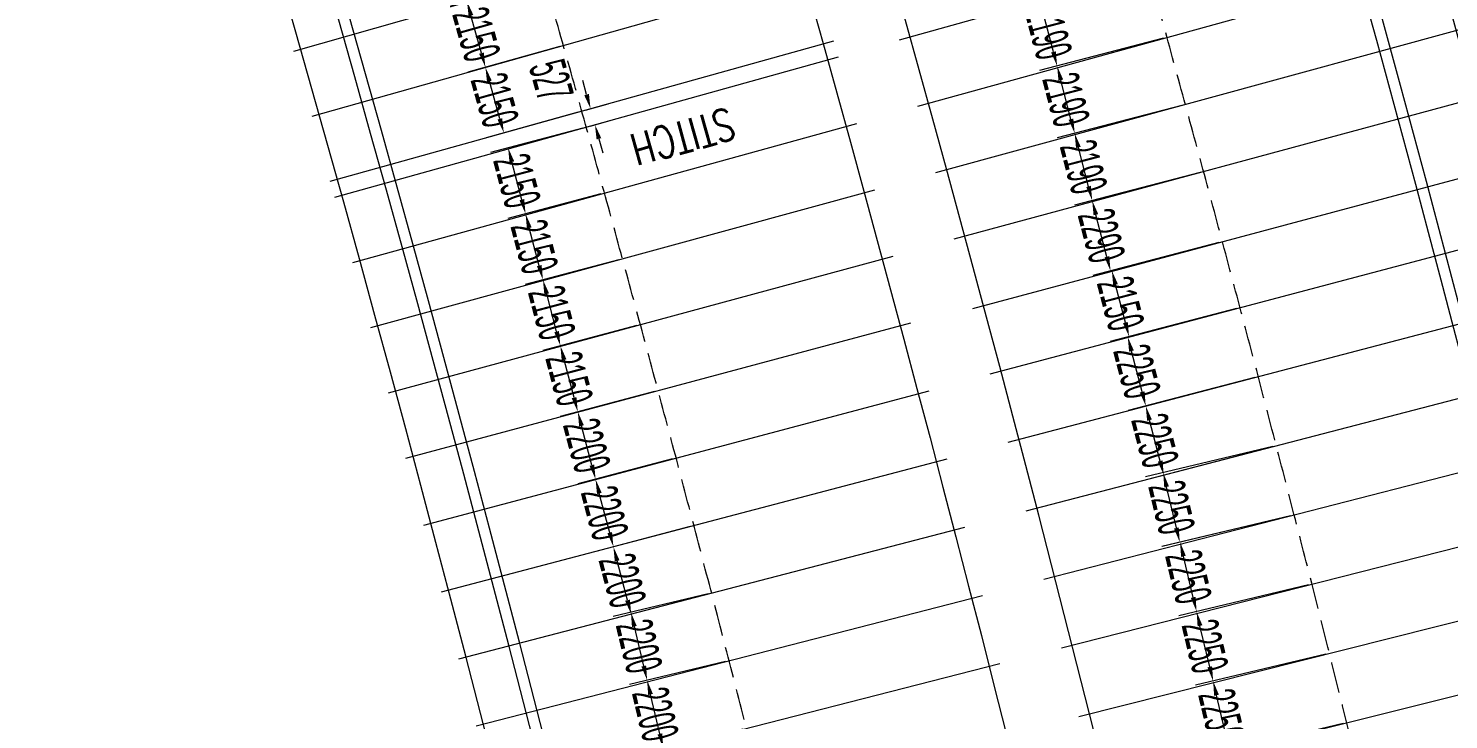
# Model space of a CAD drawing. Header units: millimetres. Extents: x 27228149 to 29012050, y 40856015 to 42918728.
# Drawn here: x 27303877 to 27348650, y 42731664 to 42753437 of the extents above; entities that cross this region are included whole.
import ezdxf

# ---------------------------------------------------------------- set-up
doc = ezdxf.new("R2010")
doc.units = ezdxf.units.MM
doc.header["$LTSCALE"] = 0.05
doc.linetypes.add('DGN Style 3', pattern=[27349.722329, 19535.51595, -7814.20638])
doc.layers.get('Defpoints').update_dxf_attribs({"lineweight": 0})
for name, color, linetype, lineweight in [('InnerEdge_NB', 7, 'Continuous', 0), ('InnerEdge_SB', 7, 'Continuous', 0), ('OuterEdge_NB', 7, 'Continuous', 0), ('OuterEdge_SB', 7, 'Continuous', 0), ('PlacementCurve_NB', 1, 'DGN Style 3', 0), ('PlacementCurve_SB', 1, 'DGN Style 3', 0), ('S-_ANOT----_A-', 7, 'Continuous', 0), ('S-_ANOT----_T-', 7, 'Continuous', 0), ('S-_SEG-----_E-NB', 3, 'Continuous', 13), ('S-_SEG-----_E-SB', 3, 'Continuous', 13), ('S-_WALLLBW-_E-', 40, 'Continuous', 13)]:
    doc.layers.add(name, color=color, linetype=linetype, lineweight=lineweight)
doc.styles.add('Styletxt', font='txt.shx')
doc.styles.add('StyleWORKING', font='WORKING.shx')
doc.dimstyles.new('dim300', dxfattribs={"dimtxt": 750, "dimasz": 750, "dimexe": 375, "dimexo": 375, "dimgap": 375, "dimtad": 1, "dimdec": 0, "dimzin": 11, "dimdsep": 46, "dimtxsty": 'StyleWORKING', "dimsah": 1, "dimcen": 0.09, "dimclrd": 7, "dimclre": 7, "dimadec": 4, "dimazin": 3, "dimtfac": 1, "dimtdec": 0, "dimtmove": 0, "dimatfit": 3, "dimfxl": 1, "dimtolj": 1, "dimtzin": 0, "dimlwd": 0, "dimlwe": 0, "dimarcsym": 0})

# ---------------------------------------------------------------- blocks, each defined once
blk = doc.blocks.new('*D248')
at = {"layer": 'Defpoints', "color": 0, "linetype": 'Continuous', "transparency": 16777216}
for p in [(27339187, 42755266), (27335756, 42754371), (27339772, 42753155)]:
    blk.add_point(p, dxfattribs=at)
at = {"layer": 'S-_ANOT----_A-', "linetype": 'Continuous', "transparency": 16777216}
for p, q in [((27339076, 42755237), (27335200, 42754225)), ((27339660, 42753126), (27335753, 42752107))]:
    blk.add_line(p, q, dxfattribs=at)
at = {"layer": 'S-_ANOT----_A-', "color": 7, "linetype": 'Continuous', "lineweight": 0, "transparency": 16777216}
blk.add_line((27336193, 42752697), (27335873, 42753926), dxfattribs=at)
at = {"layer": 'S-_ANOT----_A-', "color": 7, "linetype": 'Continuous', "transparency": 16777216}
for points in [[(27335947, 42753945), (27335798, 42753906), (27335756, 42754371)], [(27336267, 42752716), (27336119, 42752678), (27336309, 42752252)]]:
    blk.add_solid(points, dxfattribs=at)
at = {"layer": 'S-_ANOT----_A-', "color": 0, "linetype": 'Continuous', "transparency": 16777216, "insert": (27336034, 42753312), "char_height": 1150, "attachment_point": 5, "rotation": 284.625, "style": 'StyleWORKING'}
blk.add_mtext('\\A1;{\\W0.47826;\\C0;2190}', dxfattribs=at)
blk = doc.blocks.new('*D249')
at = {"layer": 'Defpoints', "color": 0, "linetype": 'Continuous', "transparency": 16777216}
for p in [(27339772, 42753155), (27336309, 42752252), (27340351, 42751043)]:
    blk.add_point(p, dxfattribs=at)
at = {"layer": 'S-_ANOT----_A-', "linetype": 'Continuous', "transparency": 16777216}
for p, q in [((27339660, 42753126), (27335753, 42752107)), ((27340240, 42751014), (27336306, 42749988))]:
    blk.add_line(p, q, dxfattribs=at)
at = {"layer": 'S-_ANOT----_A-', "color": 7, "linetype": 'Continuous', "lineweight": 0, "transparency": 16777216}
blk.add_line((27336746, 42750578), (27336425, 42751807), dxfattribs=at)
at = {"layer": 'S-_ANOT----_A-', "color": 7, "linetype": 'Continuous', "transparency": 16777216}
for points in [[(27336500, 42751826), (27336351, 42751787), (27336309, 42752252)], [(27336820, 42750597), (27336672, 42750559), (27336862, 42750133)]]:
    blk.add_solid(points, dxfattribs=at)
at = {"layer": 'S-_ANOT----_A-', "color": 0, "linetype": 'Continuous', "transparency": 16777216, "insert": (27336587, 42751193), "char_height": 1150, "attachment_point": 5, "rotation": 284.625, "style": 'StyleWORKING'}
blk.add_mtext('\\A1;{\\W0.47826;\\C0;2190}', dxfattribs=at)
blk = doc.blocks.new('*D250')
at = {"layer": 'Defpoints', "color": 0, "linetype": 'Continuous', "transparency": 16777216}
for p in [(27340351, 42751043), (27336862, 42750133), (27340926, 42748930)]:
    blk.add_point(p, dxfattribs=at)
at = {"layer": 'S-_ANOT----_A-', "linetype": 'Continuous', "transparency": 16777216}
for p, q in [((27340240, 42751014), (27336306, 42749988)), ((27340815, 42748901), (27336859, 42747869))]:
    blk.add_line(p, q, dxfattribs=at)
at = {"layer": 'S-_ANOT----_A-', "color": 7, "linetype": 'Continuous', "lineweight": 0, "transparency": 16777216}
blk.add_line((27337299, 42748459), (27336978, 42749688), dxfattribs=at)
at = {"layer": 'S-_ANOT----_A-', "color": 7, "linetype": 'Continuous', "transparency": 16777216}
for points in [[(27337053, 42749707), (27336904, 42749669), (27336862, 42750133)], [(27337373, 42748479), (27337225, 42748440), (27337415, 42748014)]]:
    blk.add_solid(points, dxfattribs=at)
at = {"layer": 'S-_ANOT----_A-', "color": 0, "linetype": 'Continuous', "transparency": 16777216, "insert": (27337140, 42749074), "char_height": 1150, "attachment_point": 5, "rotation": 284.625, "style": 'StyleWORKING'}
blk.add_mtext('\\A1;{\\W0.47826;\\C0;2190}', dxfattribs=at)
blk = doc.blocks.new('*D251')
at = {"layer": 'Defpoints', "color": 0, "linetype": 'Continuous', "transparency": 16777216}
for p in [(27340926, 42748930), (27337415, 42748014), (27341521, 42746719)]:
    blk.add_point(p, dxfattribs=at)
at = {"layer": 'S-_ANOT----_A-', "linetype": 'Continuous', "transparency": 16777216}
for p, q in [((27340815, 42748901), (27336859, 42747869)), ((27341410, 42746690), (27337437, 42745653))]:
    blk.add_line(p, q, dxfattribs=at)
at = {"layer": 'S-_ANOT----_A-', "color": 7, "linetype": 'Continuous', "lineweight": 0, "transparency": 16777216}
blk.add_line((27337877, 42746243), (27337531, 42747569), dxfattribs=at)
at = {"layer": 'S-_ANOT----_A-', "color": 7, "linetype": 'Continuous', "transparency": 16777216}
for points in [[(27337605, 42747588), (27337457, 42747550), (27337415, 42748014)], [(27337951, 42746263), (27337803, 42746224), (27337993, 42745798)]]:
    blk.add_solid(points, dxfattribs=at)
at = {"layer": 'S-_ANOT----_A-', "color": 0, "linetype": 'Continuous', "transparency": 16777216, "insert": (27337706, 42746907), "char_height": 1150, "attachment_point": 5, "rotation": 284.625, "style": 'StyleWORKING'}
blk.add_mtext('\\A1;{\\W0.47826;\\C0;2290}', dxfattribs=at)
blk = doc.blocks.new('*D252')
at = {"layer": 'Defpoints', "color": 0, "linetype": 'Continuous', "transparency": 16777216}
for p in [(27341521, 42746719), (27338034, 42745809), (27342075, 42744642)]:
    blk.add_point(p, dxfattribs=at)
at = {"layer": 'S-_ANOT----_A-', "linetype": 'Continuous', "transparency": 16777216}
for p, q in [((27341410, 42746690), (27337477, 42745664)), ((27341964, 42744613), (27338020, 42743583))]:
    blk.add_line(p, q, dxfattribs=at)
at = {"layer": 'S-_ANOT----_A-', "color": 7, "linetype": 'Continuous', "lineweight": 0, "transparency": 16777216}
blk.add_line((27338461, 42744174), (27338150, 42745364), dxfattribs=at)
at = {"layer": 'S-_ANOT----_A-', "color": 7, "linetype": 'Continuous', "transparency": 16777216}
for points in [[(27338224, 42745383), (27338076, 42745344), (27338034, 42745809)], [(27338535, 42744193), (27338386, 42744154), (27338577, 42743729)]]:
    blk.add_solid(points, dxfattribs=at)
at = {"layer": 'S-_ANOT----_A-', "color": 0, "linetype": 'Continuous', "transparency": 16777216, "insert": (27338307, 42744769), "char_height": 1150, "attachment_point": 5, "rotation": 284.625, "style": 'StyleWORKING'}
blk.add_mtext('\\A1;{\\W0.47826;\\C0;2150}', dxfattribs=at)
blk = doc.blocks.new('*D253')
at = {"layer": 'Defpoints', "color": 0, "linetype": 'Continuous', "transparency": 16777216}
for p in [(27342075, 42744642), (27338536, 42743718), (27342650, 42742466)]:
    blk.add_point(p, dxfattribs=at)
at = {"layer": 'S-_ANOT----_A-', "linetype": 'Continuous', "transparency": 16777216}
for p, q in [((27341964, 42744613), (27337980, 42743573)), ((27342539, 42742437), (27338548, 42741396))]:
    blk.add_line(p, q, dxfattribs=at)
at = {"layer": 'S-_ANOT----_A-', "color": 7, "linetype": 'Continuous', "lineweight": 0, "transparency": 16777216}
blk.add_line((27338988, 42741986), (27338652, 42743273), dxfattribs=at)
at = {"layer": 'S-_ANOT----_A-', "color": 7, "linetype": 'Continuous', "transparency": 16777216}
for points in [[(27338727, 42743292), (27338578, 42743254), (27338536, 42743718)], [(27339062, 42742005), (27338914, 42741967), (27339104, 42741541)]]:
    blk.add_solid(points, dxfattribs=at)
at = {"layer": 'S-_ANOT----_A-', "color": 0, "linetype": 'Continuous', "transparency": 16777216, "insert": (27338822, 42742630), "char_height": 1150, "attachment_point": 5, "rotation": 284.625, "style": 'StyleWORKING'}
blk.add_mtext('\\A1;{\\W0.47826;\\C0;2250}', dxfattribs=at)
blk = doc.blocks.new('*D254')
at = {"layer": 'Defpoints', "color": 0, "linetype": 'Continuous', "transparency": 16777216}
for p in [(27343219, 42740289), (27339654, 42739441), (27343783, 42738111)]:
    blk.add_point(p, dxfattribs=at)
at = {"layer": 'S-_ANOT----_A-', "linetype": 'Continuous', "transparency": 16777216}
for p, q in [((27343107, 42740263), (27339095, 42739308)), ((27343671, 42738085), (27339615, 42737119))]:
    blk.add_line(p, q, dxfattribs=at)
at = {"layer": 'S-_ANOT----_A-', "color": 7, "linetype": 'Continuous', "lineweight": 0, "transparency": 16777216}
blk.add_line((27340068, 42737700), (27339760, 42738993), dxfattribs=at)
at = {"layer": 'S-_ANOT----_A-', "color": 7, "linetype": 'Continuous', "transparency": 16777216}
for points in [[(27339835, 42739011), (27339686, 42738975), (27339654, 42739441)], [(27340143, 42737718), (27339994, 42737682), (27340175, 42737252)]]:
    blk.add_solid(points, dxfattribs=at)
at = {"layer": 'S-_ANOT----_A-', "color": 0, "linetype": 'Continuous', "transparency": 16777216, "insert": (27339916, 42738347), "char_height": 1150, "attachment_point": 5, "rotation": 283.3892, "style": 'StyleWORKING'}
blk.add_mtext('\\A1;{\\W0.47826;\\C0;2250}', dxfattribs=at)
blk = doc.blocks.new('*D255')
at = {"layer": 'Defpoints', "color": 0, "linetype": 'Continuous', "transparency": 16777216}
for p in [(27343783, 42738111), (27340185, 42737255), (27344342, 42735932)]:
    blk.add_point(p, dxfattribs=at)
at = {"layer": 'S-_ANOT----_A-', "linetype": 'Continuous', "transparency": 16777216}
for p, q in [((27343671, 42738085), (27339625, 42737121)), ((27344230, 42735905), (27340146, 42734933))]:
    blk.add_line(p, q, dxfattribs=at)
at = {"layer": 'S-_ANOT----_A-', "color": 7, "linetype": 'Continuous', "lineweight": 0, "transparency": 16777216}
blk.add_line((27340599, 42735514), (27340291, 42736807), dxfattribs=at)
at = {"layer": 'S-_ANOT----_A-', "color": 7, "linetype": 'Continuous', "transparency": 16777216}
for points in [[(27340366, 42736825), (27340217, 42736789), (27340185, 42737255)], [(27340674, 42735531), (27340525, 42735496), (27340706, 42735066)]]:
    blk.add_solid(points, dxfattribs=at)
at = {"layer": 'S-_ANOT----_A-', "color": 0, "linetype": 'Continuous', "transparency": 16777216, "insert": (27340447, 42736161), "char_height": 1150, "attachment_point": 5, "rotation": 283.3892, "style": 'StyleWORKING'}
blk.add_mtext('\\A1;{\\W0.47826;\\C0;2250}', dxfattribs=at)
blk = doc.blocks.new('*D256')
at = {"layer": 'Defpoints', "color": 0, "linetype": 'Continuous', "transparency": 16777216}
for p in [(27344342, 42735932), (27340706, 42735066), (27344895, 42733751)]:
    blk.add_point(p, dxfattribs=at)
at = {"layer": 'S-_ANOT----_A-', "linetype": 'Continuous', "transparency": 16777216}
for p, q in [((27344230, 42735905), (27340146, 42734933)), ((27344783, 42733724), (27340667, 42732744))]:
    blk.add_line(p, q, dxfattribs=at)
at = {"layer": 'S-_ANOT----_A-', "color": 7, "linetype": 'Continuous', "lineweight": 0, "transparency": 16777216}
blk.add_line((27341120, 42733325), (27340812, 42734619), dxfattribs=at)
at = {"layer": 'S-_ANOT----_A-', "color": 7, "linetype": 'Continuous', "transparency": 16777216}
for points in [[(27340887, 42734636), (27340738, 42734601), (27340706, 42735066)], [(27341195, 42733343), (27341046, 42733307), (27341227, 42732878)]]:
    blk.add_solid(points, dxfattribs=at)
at = {"layer": 'S-_ANOT----_A-', "color": 0, "linetype": 'Continuous', "transparency": 16777216, "insert": (27340968, 42733972), "char_height": 1150, "attachment_point": 5, "rotation": 283.3892, "style": 'StyleWORKING'}
blk.add_mtext('\\A1;{\\W0.47826;\\C0;2250}', dxfattribs=at)
blk = doc.blocks.new('*D257')
at = {"layer": 'Defpoints', "color": 0, "linetype": 'Continuous', "transparency": 16777216}
for p in [(27344895, 42733751), (27341227, 42732878), (27345443, 42731568)]:
    blk.add_point(p, dxfattribs=at)
at = {"layer": 'S-_ANOT----_A-', "linetype": 'Continuous', "transparency": 16777216}
for p, q in [((27344783, 42733724), (27340667, 42732744)), ((27345331, 42731542), (27341188, 42730556))]:
    blk.add_line(p, q, dxfattribs=at)
at = {"layer": 'S-_ANOT----_A-', "color": 7, "linetype": 'Continuous', "lineweight": 0, "transparency": 16777216}
blk.add_line((27341641, 42731136), (27341333, 42732430), dxfattribs=at)
at = {"layer": 'S-_ANOT----_A-', "color": 7, "linetype": 'Continuous', "transparency": 16777216}
for points in [[(27341408, 42732448), (27341259, 42732412), (27341227, 42732878)], [(27341716, 42731154), (27341567, 42731119), (27341748, 42730689)]]:
    blk.add_solid(points, dxfattribs=at)
at = {"layer": 'S-_ANOT----_A-', "color": 0, "linetype": 'Continuous', "transparency": 16777216, "insert": (27341489, 42731783), "char_height": 1150, "attachment_point": 5, "rotation": 283.3892, "style": 'StyleWORKING'}
blk.add_mtext('\\A1;{\\W0.47826;\\C0;2250}', dxfattribs=at)
blk = doc.blocks.new('*D568')
at = {"layer": 'Defpoints', "color": 0, "linetype": 'Continuous', "transparency": 16777216}
for p in [(27320157, 42754972), (27317705, 42754285), (27320742, 42752903)]:
    blk.add_point(p, dxfattribs=at)
at = {"layer": 'S-_ANOT----_A-', "linetype": 'Continuous', "transparency": 16777216}
for p, q in [((27320047, 42754941), (27317151, 42754130)), ((27320632, 42752872), (27317731, 42752060))]:
    blk.add_line(p, q, dxfattribs=at)
at = {"layer": 'S-_ANOT----_A-', "color": 7, "linetype": 'Continuous', "lineweight": 0, "transparency": 16777216}
blk.add_line((27318161, 42752658), (27317829, 42753842), dxfattribs=at)
at = {"layer": 'S-_ANOT----_A-', "color": 7, "linetype": 'Continuous', "transparency": 16777216}
for points in [[(27317903, 42753863), (27317755, 42753821), (27317705, 42754285)], [(27318234, 42752678), (27318087, 42752637), (27318285, 42752215)]]:
    blk.add_solid(points, dxfattribs=at)
at = {"layer": 'S-_ANOT----_A-', "color": 0, "linetype": 'Continuous', "transparency": 16777216, "insert": (27317996, 42753250), "char_height": 1150, "attachment_point": 5, "rotation": 285.6531, "style": 'StyleWORKING'}
blk.add_mtext('\\A1;{\\W0.47826;\\C0;2150}', dxfattribs=at)
blk = doc.blocks.new('*D569')
at = {"layer": 'Defpoints', "color": 0, "linetype": 'Continuous', "transparency": 16777216}
for p in [(27321464, 42750326), (27319001, 42749675), (27322038, 42748254)]:
    blk.add_point(p, dxfattribs=at)
at = {"layer": 'S-_ANOT----_A-', "linetype": 'Continuous', "transparency": 16777216}
for p, q in [((27321353, 42750296), (27318445, 42749529)), ((27321927, 42748224), (27318994, 42747450))]:
    blk.add_line(p, q, dxfattribs=at)
at = {"layer": 'S-_ANOT----_A-', "color": 7, "linetype": 'Continuous', "lineweight": 0, "transparency": 16777216}
blk.add_line((27319432, 42748042), (27319118, 42749231), dxfattribs=at)
at = {"layer": 'S-_ANOT----_A-', "color": 7, "linetype": 'Continuous', "transparency": 16777216}
for points in [[(27319193, 42749250), (27319044, 42749211), (27319001, 42749675)], [(27319507, 42748061), (27319358, 42748022), (27319550, 42747597)]]:
    blk.add_solid(points, dxfattribs=at)
at = {"layer": 'S-_ANOT----_A-', "color": 0, "linetype": 'Continuous', "transparency": 16777216, "insert": (27319277, 42748636), "char_height": 1150, "attachment_point": 5, "rotation": 284.7931, "style": 'StyleWORKING'}
blk.add_mtext('\\A1;{\\W0.47826;\\C0;2150}', dxfattribs=at)
blk = doc.blocks.new('*D570')
at = {"layer": 'Defpoints', "color": 0, "linetype": 'Continuous', "transparency": 16777216}
for p in [(27322038, 42748254), (27319550, 42747597), (27322607, 42746181)]:
    blk.add_point(p, dxfattribs=at)
at = {"layer": 'S-_ANOT----_A-', "linetype": 'Continuous', "transparency": 16777216}
for p, q in [((27321927, 42748224), (27318994, 42747450)), ((27322496, 42746151), (27319543, 42745371))]:
    blk.add_line(p, q, dxfattribs=at)
at = {"layer": 'S-_ANOT----_A-', "color": 7, "linetype": 'Continuous', "lineweight": 0, "transparency": 16777216}
blk.add_line((27319981, 42745963), (27319667, 42747152), dxfattribs=at)
at = {"layer": 'S-_ANOT----_A-', "color": 7, "linetype": 'Continuous', "transparency": 16777216}
for points in [[(27319742, 42747172), (27319593, 42747133), (27319550, 42747597)], [(27320056, 42745983), (27319907, 42745943), (27320099, 42745518)]]:
    blk.add_solid(points, dxfattribs=at)
at = {"layer": 'S-_ANOT----_A-', "color": 0, "linetype": 'Continuous', "transparency": 16777216, "insert": (27319826, 42746558), "char_height": 1150, "attachment_point": 5, "rotation": 284.7931, "style": 'StyleWORKING'}
blk.add_mtext('\\A1;{\\W0.47826;\\C0;2150}', dxfattribs=at)
blk = doc.blocks.new('*D571')
at = {"layer": 'Defpoints', "color": 0, "linetype": 'Continuous', "transparency": 16777216}
for p in [(27322607, 42746181), (27320099, 42745518), (27323171, 42744106)]:
    blk.add_point(p, dxfattribs=at)
at = {"layer": 'S-_ANOT----_A-', "linetype": 'Continuous', "transparency": 16777216}
for p, q in [((27322496, 42746151), (27319543, 42745371)), ((27323060, 42744076), (27320092, 42743293))]:
    blk.add_line(p, q, dxfattribs=at)
at = {"layer": 'S-_ANOT----_A-', "color": 7, "linetype": 'Continuous', "lineweight": 0, "transparency": 16777216}
blk.add_line((27320530, 42743884), (27320216, 42745073), dxfattribs=at)
at = {"layer": 'S-_ANOT----_A-', "color": 7, "linetype": 'Continuous', "transparency": 16777216}
for points in [[(27320290, 42745093), (27320142, 42745054), (27320099, 42745518)], [(27320604, 42743904), (27320456, 42743865), (27320648, 42743440)]]:
    blk.add_solid(points, dxfattribs=at)
at = {"layer": 'S-_ANOT----_A-', "color": 0, "linetype": 'Continuous', "transparency": 16777216, "insert": (27320375, 42744479), "char_height": 1150, "attachment_point": 5, "rotation": 284.7931, "style": 'StyleWORKING'}
blk.add_mtext('\\A1;{\\W0.47826;\\C0;2150}', dxfattribs=at)
blk = doc.blocks.new('*D572')
at = {"layer": 'Defpoints', "color": 0, "linetype": 'Continuous', "transparency": 16777216}
for p in [(27323171, 42744106), (27320648, 42743440), (27323730, 42742030)]:
    blk.add_point(p, dxfattribs=at)
at = {"layer": 'S-_ANOT----_A-', "linetype": 'Continuous', "transparency": 16777216}
for p, q in [((27323060, 42744076), (27320092, 42743293)), ((27323619, 42742000), (27320641, 42741214))]:
    blk.add_line(p, q, dxfattribs=at)
at = {"layer": 'S-_ANOT----_A-', "color": 7, "linetype": 'Continuous', "lineweight": 0, "transparency": 16777216}
blk.add_line((27321079, 42741806), (27320765, 42742995), dxfattribs=at)
at = {"layer": 'S-_ANOT----_A-', "color": 7, "linetype": 'Continuous', "transparency": 16777216}
for points in [[(27320839, 42743014), (27320691, 42742975), (27320648, 42743440)], [(27321153, 42741825), (27321005, 42741786), (27321197, 42741361)]]:
    blk.add_solid(points, dxfattribs=at)
at = {"layer": 'S-_ANOT----_A-', "color": 0, "linetype": 'Continuous', "transparency": 16777216, "insert": (27320924, 42742401), "char_height": 1150, "attachment_point": 5, "rotation": 284.7931, "style": 'StyleWORKING'}
blk.add_mtext('\\A1;{\\W0.47826;\\C0;2150}', dxfattribs=at)
blk = doc.blocks.new('*D573')
at = {"layer": 'Defpoints', "color": 0, "linetype": 'Continuous', "transparency": 16777216}
for p in [(27323730, 42742030), (27321197, 42741361), (27324297, 42739904)]:
    blk.add_point(p, dxfattribs=at)
at = {"layer": 'S-_ANOT----_A-', "linetype": 'Continuous', "transparency": 16777216}
for p, q in [((27323619, 42742000), (27320641, 42741214)), ((27324186, 42739875), (27321203, 42739087))]:
    blk.add_line(p, q, dxfattribs=at)
at = {"layer": 'S-_ANOT----_A-', "color": 7, "linetype": 'Continuous', "lineweight": 0, "transparency": 16777216}
blk.add_line((27321641, 42739679), (27321314, 42740916), dxfattribs=at)
at = {"layer": 'S-_ANOT----_A-', "color": 7, "linetype": 'Continuous', "transparency": 16777216}
for points in [[(27321388, 42740936), (27321240, 42740896), (27321197, 42741361)], [(27321715, 42739698), (27321567, 42739659), (27321758, 42739234)]]:
    blk.add_solid(points, dxfattribs=at)
at = {"layer": 'S-_ANOT----_A-', "color": 0, "linetype": 'Continuous', "transparency": 16777216, "insert": (27321479, 42740298), "char_height": 1150, "attachment_point": 5, "rotation": 284.7931, "style": 'StyleWORKING'}
blk.add_mtext('\\A1;{\\W0.47826;\\C0;2200}', dxfattribs=at)
blk = doc.blocks.new('*D574')
at = {"layer": 'Defpoints', "color": 0, "linetype": 'Continuous', "transparency": 16777216}
for p in [(27324297, 42739904), (27321758, 42739234), (27324853, 42737776)]:
    blk.add_point(p, dxfattribs=at)
at = {"layer": 'S-_ANOT----_A-', "linetype": 'Continuous', "transparency": 16777216}
for p, q in [((27324186, 42739875), (27321203, 42739087)), ((27324742, 42737746), (27321764, 42736960))]:
    blk.add_line(p, q, dxfattribs=at)
at = {"layer": 'S-_ANOT----_A-', "color": 7, "linetype": 'Continuous', "lineweight": 0, "transparency": 16777216}
blk.add_line((27322203, 42737551), (27321876, 42738789), dxfattribs=at)
at = {"layer": 'S-_ANOT----_A-', "color": 7, "linetype": 'Continuous', "transparency": 16777216}
for points in [[(27321950, 42738809), (27321802, 42738769), (27321758, 42739234)], [(27322277, 42737571), (27322129, 42737532), (27322320, 42737107)]]:
    blk.add_solid(points, dxfattribs=at)
at = {"layer": 'S-_ANOT----_A-', "color": 0, "linetype": 'Continuous', "transparency": 16777216, "insert": (27322041, 42738171), "char_height": 1150, "attachment_point": 5, "rotation": 284.7931, "style": 'StyleWORKING'}
blk.add_mtext('\\A1;{\\W0.47826;\\C0;2200}', dxfattribs=at)
blk = doc.blocks.new('*D575')
at = {"layer": 'Defpoints', "color": 0, "linetype": 'Continuous', "transparency": 16777216}
for p in [(27325415, 42735649), (27322873, 42735043), (27325966, 42733519)]:
    blk.add_point(p, dxfattribs=at)
at = {"layer": 'S-_ANOT----_A-', "linetype": 'Continuous', "transparency": 16777216}
for p, q in [((27325303, 42735622), (27322314, 42734910)), ((27325854, 42733492), (27322823, 42732770))]:
    blk.add_line(p, q, dxfattribs=at)
at = {"layer": 'S-_ANOT----_A-', "color": 7, "linetype": 'Continuous', "lineweight": 0, "transparency": 16777216}
blk.add_line((27323276, 42733351), (27322980, 42734596), dxfattribs=at)
at = {"layer": 'S-_ANOT----_A-', "color": 7, "linetype": 'Continuous', "transparency": 16777216}
for points in [[(27323054, 42734614), (27322905, 42734578), (27322873, 42735043)], [(27323351, 42733369), (27323202, 42733333), (27323383, 42732904)]]:
    blk.add_solid(points, dxfattribs=at)
at = {"layer": 'S-_ANOT----_A-', "color": 0, "linetype": 'Continuous', "transparency": 16777216, "insert": (27323129, 42733974), "char_height": 1150, "attachment_point": 5, "rotation": 283.3918, "style": 'StyleWORKING'}
blk.add_mtext('\\A1;{\\W0.47826;\\C0;2200}', dxfattribs=at)
blk = doc.blocks.new('*D576')
at = {"layer": 'Defpoints', "color": 0, "linetype": 'Continuous', "transparency": 16777216}
for p in [(27325966, 42733519), (27323383, 42732904), (27326512, 42731388)]:
    blk.add_point(p, dxfattribs=at)
at = {"layer": 'S-_ANOT----_A-', "linetype": 'Continuous', "transparency": 16777216}
for p, q in [((27325854, 42733492), (27322823, 42732770)), ((27326401, 42731361), (27323333, 42730631))]:
    blk.add_line(p, q, dxfattribs=at)
at = {"layer": 'S-_ANOT----_A-', "color": 7, "linetype": 'Continuous', "lineweight": 0, "transparency": 16777216}
blk.add_line((27323786, 42731211), (27323489, 42732456), dxfattribs=at)
at = {"layer": 'S-_ANOT----_A-', "color": 7, "linetype": 'Continuous', "transparency": 16777216}
for points in [[(27323564, 42732474), (27323415, 42732438), (27323383, 42732904)], [(27323860, 42731229), (27323711, 42731194), (27323892, 42730764)]]:
    blk.add_solid(points, dxfattribs=at)
at = {"layer": 'S-_ANOT----_A-', "color": 0, "linetype": 'Continuous', "transparency": 16777216, "insert": (27323639, 42731834), "char_height": 1150, "attachment_point": 5, "rotation": 283.3918, "style": 'StyleWORKING'}
blk.add_mtext('\\A1;{\\W0.47826;\\C0;2200}', dxfattribs=at)
blk = doc.blocks.new('*D1050')
at = {"layer": 'Defpoints', "color": 0, "linetype": 'Continuous', "transparency": 16777216}
for p in [(27342650, 42742466), (27339104, 42741541), (27343219, 42740289)]:
    blk.add_point(p, dxfattribs=at)
at = {"layer": 'S-_ANOT----_A-', "linetype": 'Continuous', "transparency": 16777216}
for p, q in [((27342539, 42742437), (27338548, 42741396)), ((27343108, 42740260), (27339116, 42739219))]:
    blk.add_line(p, q, dxfattribs=at)
at = {"layer": 'S-_ANOT----_A-', "color": 7, "linetype": 'Continuous', "lineweight": 0, "transparency": 16777216}
blk.add_line((27339556, 42739809), (27339220, 42741096), dxfattribs=at)
at = {"layer": 'S-_ANOT----_A-', "color": 7, "linetype": 'Continuous', "transparency": 16777216}
for points in [[(27339295, 42741115), (27339146, 42741076), (27339104, 42741541)], [(27339630, 42739828), (27339482, 42739790), (27339672, 42739364)]]:
    blk.add_solid(points, dxfattribs=at)
at = {"layer": 'S-_ANOT----_A-', "color": 0, "linetype": 'Continuous', "transparency": 16777216, "insert": (27339390, 42740453), "char_height": 1150, "attachment_point": 5, "rotation": 284.625, "style": 'StyleWORKING'}
blk.add_mtext('\\A1;{\\W0.47826;\\C0;2250}', dxfattribs=at)
blk = doc.blocks.new('*D1147')
at = {"layer": 'Defpoints', "color": 0, "linetype": 'Continuous', "transparency": 16777216}
for p in [(27321598, 42750910), (27321332, 42750836), (27321474, 42750329)]:
    blk.add_point(p, dxfattribs=at)
at = {"layer": 'S-_ANOT----_A-', "color": 7, "linetype": 'Continuous', "lineweight": 0, "transparency": 16777216}
for p, q in [((27321475, 42751353), (27321351, 42751796)), ((27321863, 42749959), (27321986, 42749516))]:
    blk.add_line(p, q, dxfattribs=at)
at = {"layer": 'S-_ANOT----_A-', "linetype": 'Continuous', "transparency": 16777216}
for p, q in [((27321443, 42750867), (27322152, 42751064)), ((27321584, 42750359), (27322293, 42750557))]:
    blk.add_line(p, q, dxfattribs=at)
at = {"layer": 'S-_ANOT----_A-', "color": 7, "linetype": 'Continuous', "transparency": 16777216}
for points in [[(27321548, 42751374), (27321401, 42751332), (27321598, 42750910)], [(27321937, 42749980), (27321789, 42749939), (27321739, 42750403)]]:
    blk.add_solid(points, dxfattribs=at)
at = {"layer": 'S-_ANOT----_A-', "color": 0, "linetype": 'Continuous', "transparency": 16777216, "insert": (27320358, 42751797), "char_height": 1150, "attachment_point": 5, "rotation": 285.5678, "style": 'StyleWORKING'}
blk.add_mtext('\\A1;{\\W0.47826;\\C0;527}', dxfattribs=at)
blk = doc.blocks.new('*D1156')
at = {"layer": 'Defpoints', "color": 0, "linetype": 'Continuous', "transparency": 16777216}
for p in [(27320742, 42752903), (27318285, 42752215), (27321323, 42750833)]:
    blk.add_point(p, dxfattribs=at)
at = {"layer": 'S-_ANOT----_A-', "linetype": 'Continuous', "transparency": 16777216}
for p, q in [((27320632, 42752872), (27317731, 42752060)), ((27321212, 42750802), (27318311, 42749989))]:
    blk.add_line(p, q, dxfattribs=at)
at = {"layer": 'S-_ANOT----_A-', "color": 7, "linetype": 'Continuous', "lineweight": 0, "transparency": 16777216}
blk.add_line((27318741, 42750587), (27318409, 42751772), dxfattribs=at)
at = {"layer": 'S-_ANOT----_A-', "color": 7, "linetype": 'Continuous', "transparency": 16777216}
for points in [[(27318483, 42751793), (27318335, 42751751), (27318285, 42752215)], [(27318814, 42750608), (27318667, 42750567), (27318865, 42750145)]]:
    blk.add_solid(points, dxfattribs=at)
at = {"layer": 'S-_ANOT----_A-', "color": 0, "linetype": 'Continuous', "transparency": 16777216, "insert": (27318576, 42751180), "char_height": 1150, "attachment_point": 5, "rotation": 285.6531, "style": 'StyleWORKING'}
blk.add_mtext('\\A1;{\\W0.47826;\\C0;2150}', dxfattribs=at)
blk = doc.blocks.new('*D1157')
at = {"layer": 'Defpoints', "color": 0, "linetype": 'Continuous', "transparency": 16777216}
for p in [(27324853, 42737776), (27322320, 42737107), (27325415, 42735649)]:
    blk.add_point(p, dxfattribs=at)
at = {"layer": 'S-_ANOT----_A-', "linetype": 'Continuous', "transparency": 16777216}
for p, q in [((27324742, 42737746), (27321764, 42736960)), ((27325304, 42735619), (27322326, 42734833))]:
    blk.add_line(p, q, dxfattribs=at)
at = {"layer": 'S-_ANOT----_A-', "color": 7, "linetype": 'Continuous', "lineweight": 0, "transparency": 16777216}
blk.add_line((27322764, 42735424), (27322438, 42736662), dxfattribs=at)
at = {"layer": 'S-_ANOT----_A-', "color": 7, "linetype": 'Continuous', "transparency": 16777216}
for points in [[(27322512, 42736682), (27322364, 42736642), (27322320, 42737107)], [(27322839, 42735444), (27322690, 42735405), (27322882, 42734980)]]:
    blk.add_solid(points, dxfattribs=at)
at = {"layer": 'S-_ANOT----_A-', "color": 0, "linetype": 'Continuous', "transparency": 16777216, "insert": (27322602, 42736043), "char_height": 1150, "attachment_point": 5, "rotation": 284.7931, "style": 'StyleWORKING'}
blk.add_mtext('\\A1;{\\W0.47826;\\C0;2200}', dxfattribs=at)

msp = doc.modelspace()

# ---------------------------------------------------------------- linework, layer by layer
at = {"layer": 'InnerEdge_NB'}
msp.add_lwpolyline([(27283724.5, 42878514.7, -0.0568157), (27345588.8, 42682480.7), (27368075.3, 42566916.3, 0.0263705), (27393633.3, 42464653, 0.0426618), (27458420.2, 42303807.1, 0.1075608), (27699785.7, 42006839.6, 0.026969), (27783127.3, 41947329.2), (27839783.5, 41911319.6)], format="xyb", dxfattribs=at)
at = {"layer": 'InnerEdge_SB'}
msp.add_lwpolyline([(27370363.7, 42569291.8), (27348239.1, 42682996.3, 0.0568157), (27286190.8, 42879613.7)], format="xyb", dxfattribs=at)
at = {"layer": 'OuterEdge_NB'}
msp.add_arc((26454853.3, 42509161.6), 893291, 11.011006, 26.2492157, dxfattribs=at)
at = {"layer": 'OuterEdge_SB'}
msp.add_arc((26454853.3, 42509161.6), 924291, 13.8451623, 26.2492156, dxfattribs=at)
at = {"layer": 'PlacementCurve_NB'}
msp.add_lwpolyline([(27288809.3, 42846343.4, -0.0480477), (27337834.2, 42680971.8), (27359958.8, 42567267.3, 0.0690894), (27451045.4, 42301107.2, 0.1079959), (27694979, 42000696.1, 0.0193193), (27725549.4, 41977271, 0.0146476), (27778701.6, 41940923.9), (27835716.4, 41904662.4)], format="xyb", dxfattribs=at)
at = {"layer": 'PlacementCurve_SB'}
msp.add_lwpolyline([(27305541.4, 42854039, -0.0482858), (27355899.2, 42684467.3), (27377998.9, 42570890.3, 0.0688708), (27467496.8, 42309348.2, 0.1110949), (27715510, 42007942.3, 0.028125), (27802629.8, 41947720.4), (27845874.9, 41921290)], format="xyb", dxfattribs=at)
at = {"layer": 'S-_SEG-----_E-NB'}
for p, q in [((27312240.6, 42752723.4), (27328093.4, 42757226.7)), ((27312820.3, 42750673.4), (27328683.8, 42755138.9)), ((27313395.1, 42748622.1), (27329269.2, 42753049.6)), ((27313535.2, 42748119.4), (27329411.9, 42752537.6)), ((27314103.8, 42746066.4), (27329991.1, 42750446.7)), ((27314667.6, 42744012), (27330565.3, 42748354.3)), ((27315226.5, 42741956.3), (27331134.5, 42746260.6)), ((27315780.4, 42739899.2), (27331698.6, 42744165.5)), ((27316342.2, 42737793), (27332270.8, 42742020.3)), ((27316898.7, 42735685.4), (27332837.6, 42739873.7)), ((27317450.2, 42733576.4), (27333399.3, 42737725.7)), ((27317996.4, 42731466.1), (27333955.6, 42735576.4)), ((27318537.6, 42729354.4), (27334506.7, 42733425.7))]:
    msp.add_line(p, q, dxfattribs=at)
at = {"layer": 'S-_SEG-----_E-SB'}
for p, q in [((27331336.7, 42753081), (27347935.8, 42757700.8)), ((27331915.8, 42750990.5), (27348526.6, 42755568)), ((27332489.9, 42748898.6), (27349112.3, 42753433.7)), ((27333059.1, 42746805.4), (27349693, 42751298.1)), ((27333649.1, 42744614.2), (27350294.4, 42749064.5)), ((27334198.1, 42742555.7), (27350854, 42746966.1)), ((27334767.6, 42740399.2), (27351434.1, 42744769.6)), ((27335331.8, 42738241.2), (27352008.8, 42742571.7)), ((27335890.8, 42736082), (27352578, 42740372.4)), ((27336444.4, 42733921.3), (27353141.9, 42738171.8)), ((27336992.8, 42731759.3), (27353700.4, 42735969.7)), ((27337535.9, 42729595.9), (27354253.5, 42733766.3))]:
    msp.add_line(p, q, dxfattribs=at)
at = {"layer": 'S-_WALLLBW-_E-'}
for radius, start, end in [(924641, 13.8451623, 26.2492156), (892941, 11.011006, 26.2492157), (891541, 11.011006, 26.2492157), (926791, 13.8451623, 20.7565789)]:
    msp.add_arc((26454853.3, 42509161.6), radius, start, end, dxfattribs=at)

# ---------------------------------------------------------------- texts
at = {"layer": 'S-_ANOT----_T-', "linetype": 'Continuous', "style": 'Styletxt', "width": 0.75}
msp.add_text('STITCH', height=1000, rotation=195.5846, dxfattribs=at).set_placement((27325967.6, 42750955.6))

# ---------------------------------------------------------------- dimensions: what is measured, and where the dimension line sits
at = {"layer": 'S-_ANOT----_A-', "linetype": 'Continuous'}
for base, p1, p2, angle, picture, middle, turn in [((27317704.6, 42754285), (27320742.4, 42752903.5), (27320157.4, 42754972.3), 105.65307, '*D568', (27317996, 42753250.3), 285.65307), ((27335756.4, 42754370.7), (27339771.6, 42753155.3), (27339186.9, 42755265.8), 104.625, '*D248', (27336034.2, 42753311.6), 284.625), ((27321598, 42750909.9), (27321473.5, 42750328.5), (27321332.2, 42750835.9), 105.56783, '*D1147', (27320357.8, 42751796.6), 285.56783), ((27336309.3, 42752251.9), (27340351.3, 42751043.4), (27339771.6, 42753155.3), 104.625, '*D249', (27336587.1, 42751192.8), 284.625), ((27318284.7, 42752214.8), (27321322.5, 42750833.2), (27320742.4, 42752903.5), 105.65307, '*D1156', (27318576, 42751180), 285.65307), ((27336862.2, 42750133), (27340925.8, 42748930.1), (27340351.3, 42751043.4), 104.625, '*D250', (27337140, 42749073.9), 284.625), ((27319001, 42749675.4), (27322037.8, 42748253.9), (27321463.9, 42750325.8), 104.79309, '*D569', (27319276.8, 42748636.5), 284.79309), ((27337415.2, 42748014.1), (27341521.3, 42746718.9), (27340925.8, 42748930.1), 104.625, '*D251', (27337705.6, 42746906.5), 284.625), ((27319549.9, 42747596.8), (27322606.8, 42746180.5), (27322037.8, 42748253.9), 104.79309, '*D570', (27319825.7, 42746557.9), 284.79309), ((27338033.8, 42745808.9), (27342075.4, 42744641.6), (27341521.3, 42746718.9), 104.625, '*D252', (27338306.6, 42744769.1), 284.625), ((27320098.9, 42745518.2), (27323170.8, 42744105.8), (27322606.8, 42746180.5), 104.79309, '*D571', (27320374.7, 42744479.2), 284.79309), ((27338536.2, 42743718), (27342649.8, 42742466.1), (27342075.4, 42744641.6), 104.625, '*D253', (27338821.6, 42742629.8), 284.625), ((27320647.8, 42743439.5), (27323729.9, 42742029.8), (27323170.8, 42744105.8), 104.79309, '*D572', (27320923.6, 42742400.5), 284.79309), ((27339104.3, 42741540.9), (27343219.1, 42740289.3), (27342649.8, 42742466.1), 104.625, '*D1050', (27339389.7, 42740452.7), 284.625), ((27321196.7, 42741360.8), (27324296.8, 42739904.1), (27323729.9, 42742029.8), 104.79309, '*D573', (27321478.9, 42740297.6), 284.79309), ((27339653.9, 42739440.7), (27343783, 42738111.1), (27343219.1, 42740289.3), 103.3892, '*D254', (27339915.7, 42738346.8), 283.3892), ((27321758.5, 42739233.8), (27324853.3, 42737775.6), (27324296.8, 42739904.1), 104.79309, '*D574', (27322040.7, 42738170.6), 284.79309), ((27322320.2, 42737106.7), (27325415, 42735648.5), (27324853.3, 42737775.6), 104.79309, '*D1157', (27322602.4, 42736043.5), 284.79309), ((27340184.8, 42737254.6), (27344341.6, 42735931.6), (27343783, 42738111.1), 103.3892, '*D255', (27340446.6, 42736160.7), 283.3892), ((27322873.3, 42735043.4), (27325966.4, 42733518.8), (27325415, 42735648.5), 103.39181, '*D575', (27323129.4, 42733973.8), 283.39181), ((27340705.8, 42735066.1), (27344894.8, 42733750.6), (27344341.6, 42735931.6), 103.3892, '*D256', (27340967.6, 42733972.1), 283.3892), ((27323382.8, 42732903.6), (27326512.5, 42731387.6), (27325966.4, 42733518.8), 103.39181, '*D576', (27323638.9, 42731834), 283.39181), ((27341226.7, 42732877.5), (27345442.6, 42731568.3), (27344894.8, 42733750.6), 103.3892, '*D257', (27341488.6, 42731783.5), 283.3892)]:
    dim = msp.add_linear_dim(base=base, p1=p1, p2=p2, angle=angle, text='{\\W0.47826;\\C0;<>}', dimstyle='dim300', override={"dimscale": 1000, "dimtxt": 1.15, "dimasz": 0.46, "dimexe": 0.575, "dimexo": 0.115, "dimgap": 0.2875, "dimtad": 1, "dimtih": 0, "dimtoh": 0, "dimlfac": 1, "dimsah": 1, "dimcen": 0, "dimse1": 0, "dimse2": 0, "dimclre": 256, "dimclrt": 0, "dimtol": 0, "dimtfac": 1, "dimtofl": 0, "dimtmove": 2, "dimatfit": 3, "dimfrac": 0, "dimtolj": 1, "dimlwe": 65535}, dxfattribs=at)
    dim.commit()
    dim.dimension.update_dxf_attribs({"geometry": picture, "text_midpoint": middle, "dimtype": 160, "text_rotation": turn})

doc.saveas('drawing.dxf')
